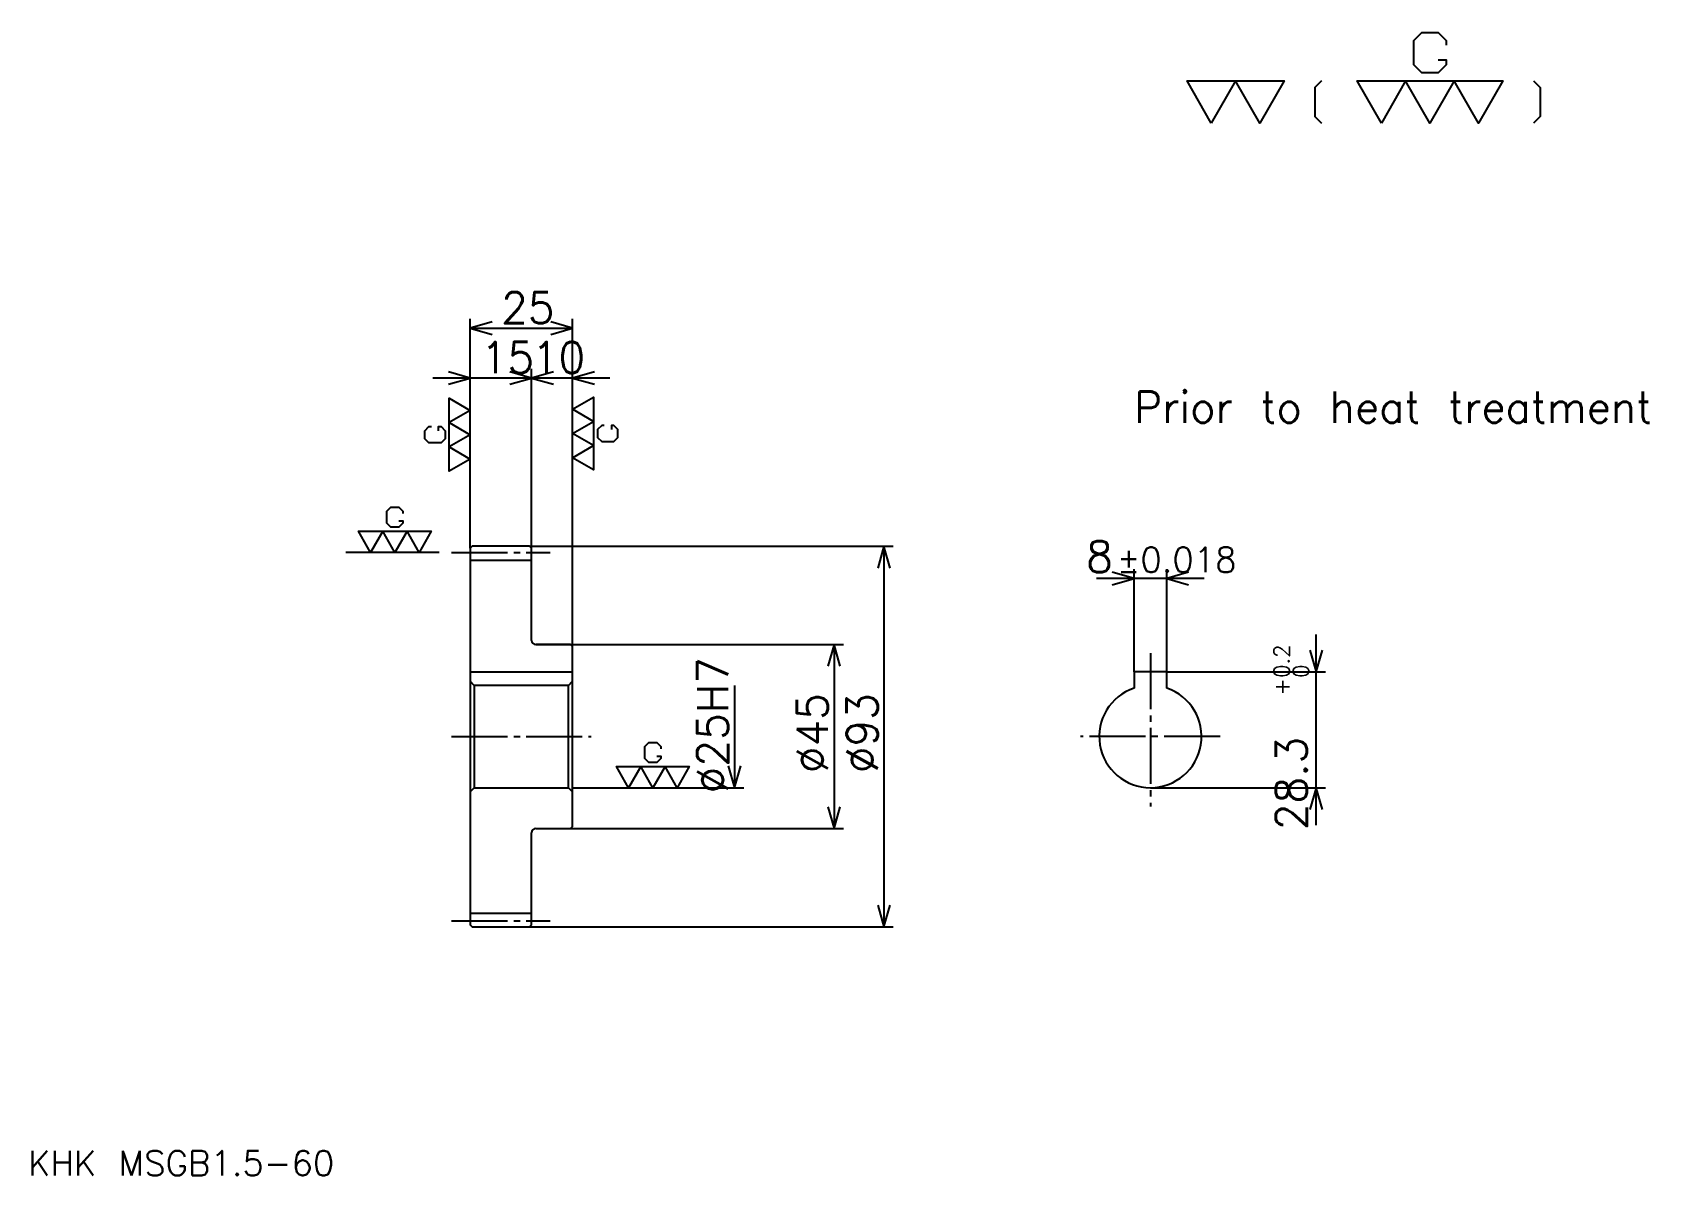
# Model space of a CAD drawing. Extents: x 16 to 411, y 17 to 296.
import ezdxf

# ---------------------------------------------------------------- set-up
doc = ezdxf.new("R2010")
doc.units = 0
doc.linetypes.add('DASHDOT', pattern=[18.260869, 13.695652, -1.521739, 1.521739, -1.521739])
doc.layers.get('0').update_dxf_attribs({"linetype": 'CONTINUOUS'})
doc.layers.add('DASHDOT', color=6, linetype='DASHDOT')
doc.styles.add('KANJI', font='TXT', dxfattribs={"bigfont": 'BIGFONT'})

msp = doc.modelspace()

# ---------------------------------------------------------------- linework, layer by layer
at = {"color": 5}
for p, q in [((123.260864, 170.521744), (123.260864, 226.065216)), ((148.260864, 170.521744), (148.260864, 226.065216)), ((123.260864, 223.782608), (148.260864, 223.782608)), ((138.260864, 170.521744), (138.260864, 213.891312)), ((147.391296, 211.608704), (114.130432, 211.608704)), ((157.391296, 211.608704), (129.130432, 211.608704)), ((123.260864, 170.021744), (123.260864, 170.521744)), ((137.760864, 170.521744), (148.260864, 170.521744)), ((138.260864, 170.021744), (138.260864, 170.521744)), ((148.260864, 170.521744), (226.630432, 170.521744)), ((148.260864, 146.021744), (148.260864, 170.521744)), ((224.347824, 170.521744), (224.347824, 77.521744)), ((302.586945, 162.647827), (276.32608, 162.647827)), ((285.456512, 139.821747), (285.456512, 164.930435)), ((293.456512, 139.821747), (293.456512, 164.930435)), ((139.260864, 146.521744), (148.260864, 146.521744)), ((148.260864, 146.521744), (214.456512, 146.521744)), ((212.173904, 146.521744), (212.173904, 101.521744)), ((329.978271, 102.391312), (329.978271, 148.952179)), ((293.456512, 139.821747), (332.260864, 139.821747)), ((187.82608, 136.521744), (187.82608, 111.521744)), ((148.260864, 111.521744), (190.108688, 111.521744)), ((289.456512, 111.521744), (332.260864, 111.521744)), ((139.260864, 101.521744), (148.260864, 101.521744)), ((148.260864, 101.521744), (214.456512, 101.521744)), ((137.760864, 77.521744), (148.260864, 77.521744)), ((148.260864, 77.521744), (226.630432, 77.521744))]:
    msp.add_line(p, q, dxfattribs=at)
at = {"color": 7}
msp.add_line((115.652168, 169.021744), (92.82608, 169.021744), dxfattribs=at)
at = {"color": 4}
for p, q in [((123.260864, 167.146744), (138.260864, 167.146744)), ((123.260864, 139.821747), (148.260864, 139.821747)), ((124.260864, 136.521744), (124.260864, 111.521744)), ((147.260864, 136.521744), (148.260864, 137.521744)), ((147.260864, 111.521744), (148.260864, 110.521744)), ((123.260864, 80.896744), (138.260864, 80.896744))]:
    msp.add_line(p, q, dxfattribs=at)
at = {"color": 7}
for points in [[(359.739136, 289.343506), (361.717407, 289.343506), (361.717407, 288.156525), (359.739136, 286.178284), (355.782623, 286.178284), (353.804352, 288.156525), (353.804352, 294.091309), (355.782623, 296.06958), (359.739136, 296.06958), (361.717407, 294.091309), (361.717407, 292.904358)], [(304.347839, 273.913055), (298.413055, 284.200012), (322.152191, 284.200012), (316.217407, 273.913055), (310.282623, 284.200012), (304.347839, 273.913055)], [(331.252197, 284.200012), (329.669586, 282.617401), (329.669586, 275.495667), (331.252197, 273.913055)], [(345.891327, 273.913055), (339.956543, 284.200012), (375.565247, 284.200012), (369.630432, 273.913055), (363.695679, 284.200012), (357.760895, 273.913055), (351.826111, 284.200012), (345.891327, 273.913055)], [(383.082611, 284.200012), (384.665222, 282.617401), (384.665222, 275.495667), (383.082611, 273.913055)], [(123.260864, 191.82608), (118.117386, 188.858704), (118.117386, 206.66304), (123.260864, 203.695648), (118.117386, 200.728271), (123.260864, 197.760864), (118.117386, 194.793488), (123.260864, 191.82608)], [(148.260864, 204), (153.404343, 206.967407), (153.404343, 189.163055), (148.260864, 192.130432), (153.404343, 195.097839), (148.260864, 198.065216), (153.404343, 201.032623), (148.260864, 204)], [(115.545647, 198.75), (115.545647, 199.739136), (116.139122, 199.739136), (117.128258, 198.75), (117.128258, 196.771744), (116.139122, 195.782608), (113.171738, 195.782608), (112.182602, 196.771744), (112.182602, 198.75), (113.171738, 199.739136), (113.765213, 199.739136)], [(155.976074, 200.043488), (155.382599, 200.043488), (154.393478, 199.054352), (154.393478, 197.076096), (155.382599, 196.086975), (158.349991, 196.086975), (159.339127, 197.076096), (159.339127, 199.054352), (158.349991, 200.043488), (157.756516, 200.043488), (157.756516, 199.054352)], [(105.836952, 176.736969), (106.82608, 176.736969), (106.82608, 176.143478), (105.836952, 175.154358), (103.858688, 175.154358), (102.86956, 176.143478), (102.86956, 179.11087), (103.858688, 180.100006), (105.836952, 180.100006), (106.82608, 179.11087), (106.82608, 178.517395)], [(98.91304, 169.021744), (95.945648, 174.165222), (113.749992, 174.165222), (110.7826, 169.021744), (107.815216, 174.165222), (104.847824, 169.021744), (101.880432, 174.165222), (98.91304, 169.021744)], [(168.880432, 119.236961), (169.869568, 119.236961), (169.869568, 118.643486), (168.880432, 117.65435), (166.902161, 117.65435), (165.91304, 118.643486), (165.91304, 121.61087), (166.902161, 122.600006), (168.880432, 122.600006), (169.869568, 121.61087), (169.869568, 121.017395)], [(161.956512, 111.521744), (158.98912, 116.665222), (176.793472, 116.665222), (173.82608, 111.521744), (170.858688, 116.665222), (167.891296, 111.521744), (164.923904, 116.665222), (161.956512, 111.521744)]]:
    msp.add_lwpolyline(points, dxfattribs=at)
at = {"color": 5}
for points in [[(128.586945, 225.304352), (123.260864, 223.782608), (128.586945, 222.260864)], [(142.934784, 222.260864), (148.260864, 223.782608), (142.934784, 225.304352)], [(117.934776, 210.086975), (123.260864, 211.608704), (117.934776, 213.130432)], [(132.934784, 210.086975), (138.260864, 211.608704), (132.934784, 213.130432)], [(143.586945, 213.130432), (138.260864, 211.608704), (143.586945, 210.086975)], [(153.586945, 213.130432), (148.260864, 211.608704), (153.586945, 210.086975)], [(225.869568, 165.195648), (224.347824, 170.521744), (222.82608, 165.195648)], [(280.130432, 161.126099), (285.456512, 162.647827), (280.130432, 164.169571)], [(298.782593, 164.169571), (293.456512, 162.647827), (298.782593, 161.126099)], [(213.695648, 141.195648), (212.173904, 146.521744), (210.652161, 141.195648)], [(328.456512, 145.147827), (329.978271, 139.821747), (331.5, 145.147827)], [(186.304337, 116.847832), (187.82608, 111.521744), (189.347809, 116.847832)], [(331.5, 106.195656), (329.978271, 111.521744), (328.456512, 106.195656)], [(210.652161, 106.847832), (212.173904, 101.521744), (213.695648, 106.847832)], [(222.82608, 82.847832), (224.347824, 77.521744), (225.869568, 82.847832)]]:
    msp.add_lwpolyline(points, dxfattribs=at)
at = {"color": 4}
for points in [[(138.260864, 147.521744), (138.260864, 170.021744), (137.760864, 170.521744), (123.760864, 170.521744), (123.260864, 170.021744), (123.260864, 110.521744)], [(139.260864, 101.521744), (147.760864, 101.521744), (148.260864, 102.021744), (148.260864, 146.021744), (147.760864, 146.521744), (139.260864, 146.521744)], [(293.456512, 135.864456), (293.456512, 139.821747), (285.456512, 139.821747), (285.456512, 135.864456)], [(123.260864, 110.521744), (124.260864, 111.521744), (147.260864, 111.521744), (147.260864, 136.521744), (124.260864, 136.521744), (123.260864, 137.521744)], [(123.260864, 110.521744), (123.260864, 78.021744), (123.760864, 77.521744), (137.760864, 77.521744), (138.260864, 78.021744), (138.260864, 100.521744)]]:
    msp.add_lwpolyline(points, dxfattribs=at)
for centre, radius, start, end in [((139.260864, 147.521744), 1, 180, 270), ((289.456512, 124.021744), 12.5, 108.66292518, 71.33707482), ((139.260864, 100.521744), 1, 90, 180)]:
    msp.add_arc(centre, radius, start, end, dxfattribs=at)
at = {"layer": 'DASHDOT', "color": 7}
for p, q in [((118.695648, 169.021744), (142.82608, 169.021744)), ((289.456512, 144.386963), (289.456512, 106.956528)), ((118.695648, 124.021744), (152.82608, 124.021744)), ((306.521729, 124.021744), (272.391296, 124.021744)), ((118.695648, 79.021744), (142.82608, 79.021744))]:
    msp.add_line(p, q, dxfattribs=at)

# ---------------------------------------------------------------- texts
at = {"color": 7, "style": 'KANJI'}
for s, height, p in [('25', 7.608696, (130.815216, 225)), ('15', 7.608696, (125.815208, 212.826096)), ('10', 7.608696, (138.315216, 212.826096)), ('Prior to heat treatment', 7.608696, (285.456512, 200.691315)), ('8', 7.608696, (273.750671, 164.169571)), ('%%p0.018', 6.086957, (281.282349, 164.169571)), ('KHK MSGB1.5-60', 6.086957, (15.217391, 16.73913))]:
    msp.add_text(s, height=height, dxfattribs=at).set_placement(p)
for s, height, p in [('%%c25H7', 7.608696, (186.304337, 110.135872)), ('0.2', 3.804348, (323.434784, 138.340942)), ('0', 3.804348, (328.152161, 138.340942)), ('+', 3.804348, (323.434784, 134.080078)), ('%%c45', 7.608696, (210.652161, 115.081528)), ('%%c93', 7.608696, (222.82608, 115.081528)), ('28.3', 7.608696, (327.695648, 101.146622))]:
    msp.add_text(s, height=height, rotation=90, dxfattribs=at).set_placement(p)

doc.saveas('drawing.dxf')
